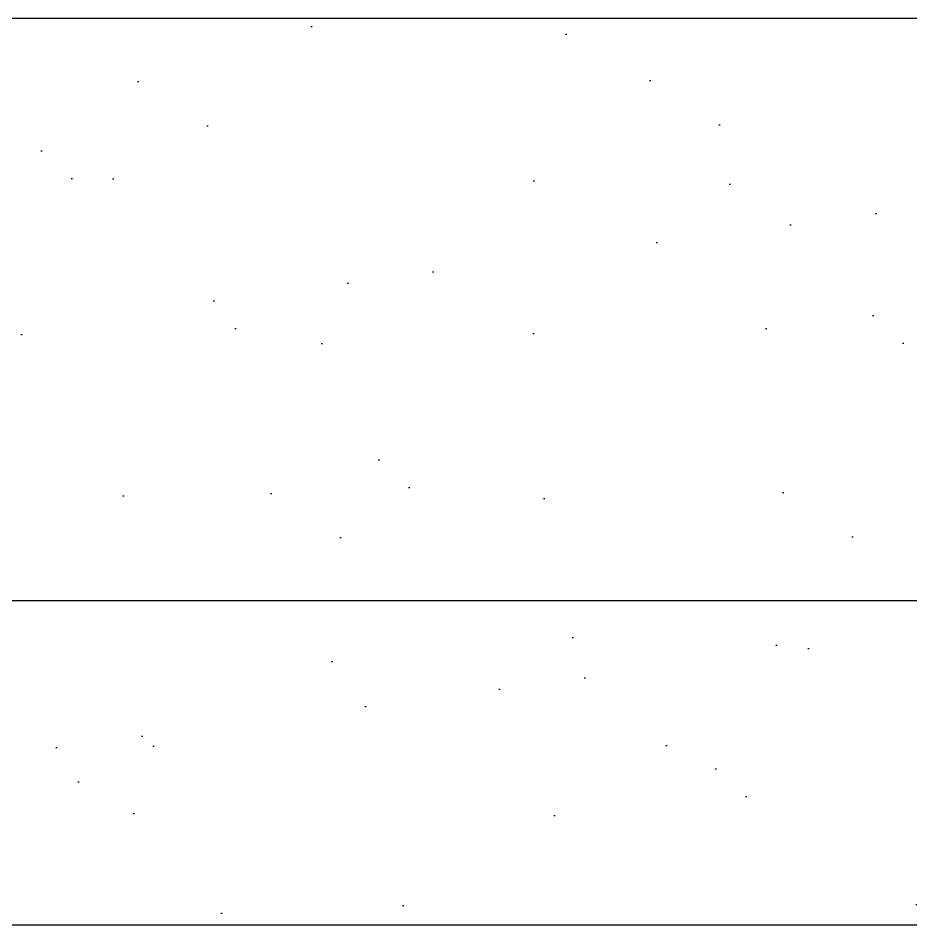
# Model space of a CAD drawing. Extents: x -36 to 357, y 137 to 237.
# Drawn here: x 55.3172 to 55.455, y 149.663 to 149.803 of the extents above; entities that cross this region are included whole.
import ezdxf

# ---------------------------------------------------------------- set-up
doc = ezdxf.new("R2010")
doc.units = 0
doc.header["$LTSCALE"] = 0.01
for name, color, linetype in [('01', 1, 'CONTINUOUS'), ('A-HACHURAPARED', 254, 'CONTINUOUS'), ('AR-CORTE', 1, 'CONTINUOUS')]:
    doc.layers.add(name, color=color, linetype=linetype)

msp = doc.modelspace()

# ---------------------------------------------------------------- hatches: boundary and pattern name
at = {"layer": 'A-HACHURAPARED'}
h = msp.add_hatch(dxfattribs=at)
h.set_pattern_fill('AR-SAND', color=252, scale=0.001, angle=180)
h.set_pattern_definition([(217.5, (96.876664, -14.905797), (0.001600031, -0.048941324), [0, -0.038608, 0, -0.04318, 0, -0.041275]), (187.5, (96.876664, -14.9058), (-0.044952328, -0.07168251), [0, -0.020828, 0, -0.034798, 0, -0.013335]), (147.5, (96.907906, -14.905797), (-0.079099237, -0.000143718), [0, -0.0127, 0, -0.04572, 0, -0.05969]), (137.5, (96.907906, -14.9058), (-0.076355645, -0.022292932), [0, -0.00635, 0, -0.029972, 0, -0.03429])])
h.paths.add_polyline_path([(56.23474, 149.80305), (54.88474, 149.80305), (54.88474, 149.71311), (56.23474, 149.71311)])
h.paths.add_polyline_path([(56.23474, 149.71311), (54.88474, 149.71311), (54.88474, 149.66305), (56.23474, 149.66305)])

# ---------------------------------------------------------------- linework, layer by layer
at = {"layer": '01', "ltscale": 10}
msp.add_line((55.24258, 149.80305), (56.23474, 149.80305), dxfattribs=at)
at = {"layer": 'AR-CORTE', "color": 2}
for p, q in [((54.88474, 149.71311), (56.23474, 149.71311)), ((54.88474, 149.66305), (56.23474, 149.66305))]:
    msp.add_line(p, q, dxfattribs=at)

doc.saveas('drawing.dxf')
